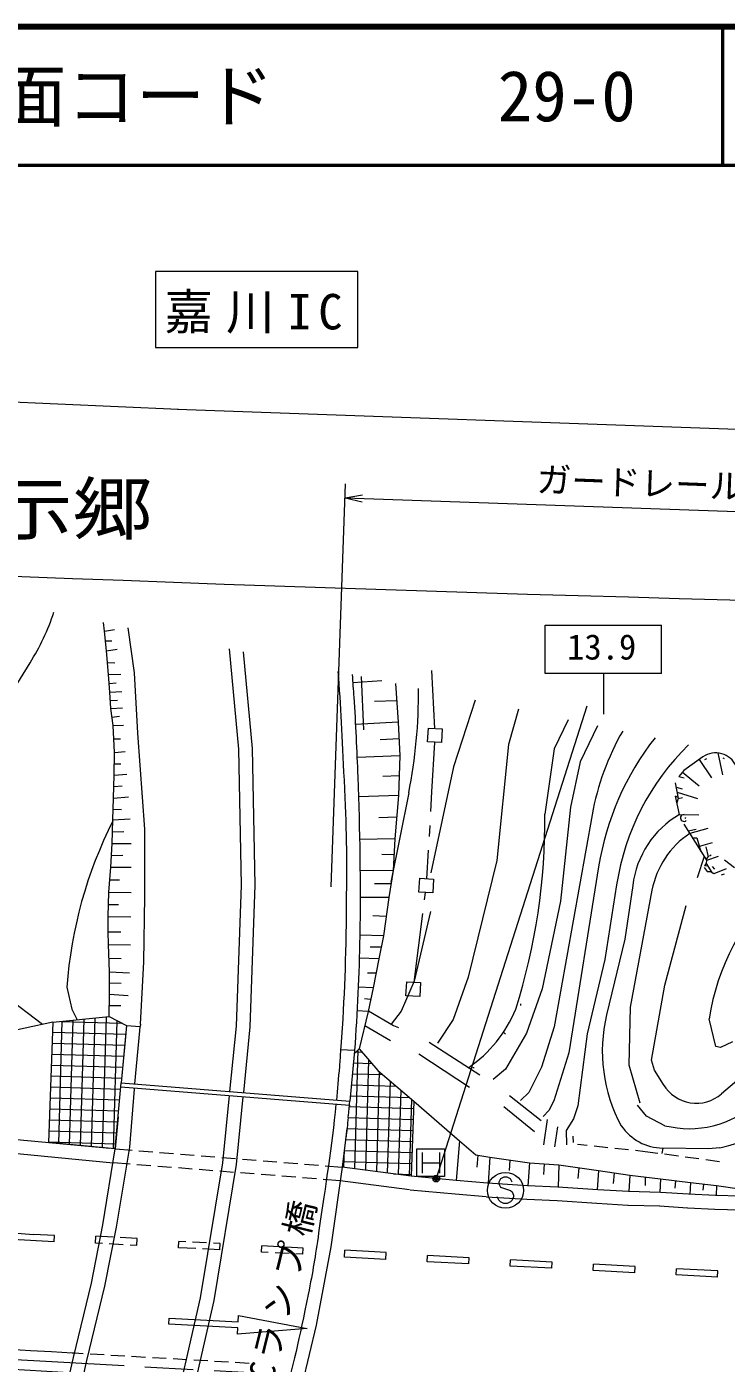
# Model space of a CAD drawing. Units: millimetres, scale not verified. Extents: x 40000 to 680000, y 20000 to 380000.
# Drawn here: x 127505 to 178028, y 283424 to 380000 of the extents above; entities that cross this region are included whole.
import ezdxf
from ezdxf.enums import TextEntityAlignment as Align

# ---------------------------------------------------------------- set-up
doc = ezdxf.new("R2010")
doc.units = ezdxf.units.MM
doc.header["$LTSCALE"] = 1000
doc.header["$PDMODE"] = 32
doc.header["$PDSIZE"] = 500
doc.linetypes.add('CHAIN', pattern=[18.5, 12, -1.5, 3.5, -1.5])
for name, color, linetype, lineweight in [('M-BGD', 7, 'Continuous', 13), ('M-BMK', 2, 'CHAIN', 13), ('M-BMK-HTXT', 7, 'Continuous', 13), ('M-BMK-ROW', 30, 'Continuous', 13), ('M-STR-HTXT', 7, 'Continuous', 13), ('M-STR-STRC', 7, 'Continuous', 13), ('M-TTL', 2, 'Continuous', 140), ('M-TTL-LINE', 7, 'Continuous', 50)]:
    doc.layers.add(name, color=color, linetype=linetype, lineweight=lineweight)
doc.layers.add('M-TTL-TXT', color=7, linetype='Continuous')
doc.styles.add('ＭＳ ゴシック', font='')
doc.styles.get('ＭＳ ゴシック').set_extended_font_data('MS Gothic')

msp = doc.modelspace()

# ---------------------------------------------------------------- linework, layer by layer
at = {"layer": 'M-BGD'}
for p, q in [((133110, 336332), (133042, 336943)), ((133110, 336332), (133835, 336436)), ((133265, 334910), (133110, 336332)), ((133187, 335621), (133651, 335620)), ((133265, 334910), (134039, 335021)), ((133410, 333194), (133265, 334910)), ((142816, 327802), (142143, 335041)), ((143815, 327858), (143167, 334827)), ((127740, 334033), (126141, 331466)), ((133338, 334052), (133868, 334042)), ((133410, 333194), (134300, 333209)), ((133503, 331912), (133410, 333194)), ((133457, 332553), (133975, 332586)), ((153151, 332740), (151053, 332584)), ((151663, 333051), (151836, 329204)), ((154147, 332532), (154338, 329754)), ((133503, 331912), (134366, 331958)), ((133577, 330740), (133503, 331912)), ((133540, 331326), (134053, 331348)), ((154233, 331283), (152619, 331234)), ((159893, 331331), (158336, 326523)), ((133577, 330740), (134428, 330785)), ((133736, 329500), (133577, 330740)), ((163018, 330678), (162289, 328128)), ((133657, 330120), (134214, 330172)), ((133736, 329500), (134493, 329540)), ((133854, 327568), (133736, 329500)), ((154338, 329754), (151244, 329586)), ((154338, 329754), (154448, 327316)), ((166620, 329925), (165607, 327816)), ((168719, 329486), (167483, 326889)), ((133795, 328534), (134281, 328546)), ((154393, 328535), (153041, 328467)), ((133828, 325931), (133854, 327568)), ((133854, 327568), (134621, 327624)), ((143009, 317973), (142816, 327802)), ((144009, 317966), (143815, 327858)), ((162289, 328128), (161463, 319764)), ((165607, 327816), (164926, 323104)), ((177409, 327525), (177751, 325951)), ((133841, 326749), (134308, 326742)), ((154448, 327316), (151359, 327185)), ((154448, 327316), (154365, 324445)), ((158336, 326523), (156695, 318856)), ((167483, 326889), (166778, 323609)), ((176345, 327242), (174963, 326249)), ((176068, 327048), (176959, 325720)), ((176597, 327096), (176468, 327016)), ((177786, 327178), (177869, 327134)), ((133779, 324264), (133828, 325931)), ((133828, 325931), (134741, 325998)), ((154406, 325880), (153224, 325827)), ((174963, 326249), (174615, 325828)), ((174615, 325828), (174990, 325723)), ((174872, 326138), (176075, 325156)), ((133804, 325097), (134386, 325139)), ((155092, 324635), (153797, 318178)), ((174349, 325373), (174563, 324243)), ((174408, 325062), (174840, 324924)), ((174477, 324693), (175963, 324228)), ((133733, 322683), (133779, 324264)), ((133779, 324264), (134863, 324344)), ((154365, 324445), (151464, 324352)), ((154365, 324445), (154094, 321310)), ((166778, 323609), (166054, 316817)), ((174648, 323084), (174365, 324398)), ((174551, 324308), (174365, 324398)), ((174563, 324243), (174470, 323912)), ((174563, 324243), (174864, 324299)), ((133683, 320972), (133733, 322683)), ((133733, 322683), (134979, 322775)), ((133756, 323473), (134355, 323444)), ((154229, 322877), (152947, 322846)), ((168338, 323056), (165606, 307745)), ((174648, 323084), (176056, 323043)), ((175034, 322854), (175117, 322809)), ((133708, 321828), (134522, 321857)), ((174960, 322390), (176596, 319776)), ((175856, 321997), (175284, 321872)), ((176705, 322073), (175389, 321704)), ((133569, 319275), (133683, 320972)), ((133683, 320972), (135038, 320973)), ((154094, 321310), (151544, 321260)), ((154094, 321310), (153964, 319038)), ((175581, 321398), (175905, 321389)), ((175905, 321389), (176200, 320408)), ((177014, 321039), (175999, 320729)), ((176564, 320734), (176721, 320010)), ((133626, 320124), (134436, 320134)), ((154029, 320174), (153147, 320189)), ((161463, 319764), (159382, 311314)), ((176431, 320040), (175932, 318491)), ((176580, 319802), (176721, 320010)), ((176596, 319776), (176589, 319527)), ((177451, 320036), (176595, 319748)), ((176946, 320141), (176816, 320060)), ((177910, 319807), (178613, 319236)), ((133430, 317459), (133569, 319275)), ((133569, 319275), (135039, 319276)), ((153964, 319038), (151576, 319017)), ((153964, 319038), (153665, 317080)), ((168810, 319304), (166655, 305861)), ((176443, 319255), (176644, 318965)), ((176589, 319548), (176458, 319382)), ((176458, 319382), (176683, 319375)), ((176589, 319527), (176986, 318891)), ((176644, 318965), (176869, 318961)), ((177143, 318797), (176869, 318961)), ((177006, 319310), (177170, 319135)), ((178018, 319143), (177143, 318797)), ((177879, 318754), (177649, 318695)), ((133499, 318367), (134207, 318362)), ((142656, 307793), (143009, 317973)), ((143654, 307725), (144009, 317966)), ((153814, 318059), (152634, 318072)), ((170108, 318003), (169269, 312603)), ((171274, 317954), (170693, 314070)), ((133378, 315705), (133430, 317459)), ((133430, 317459), (135043, 317436)), ((153665, 317080), (151583, 317083)), ((153665, 317080), (153261, 314317)), ((166054, 316817), (164744, 310473)), ((172661, 317604), (171098, 309155)), ((133404, 316582), (134138, 316578)), ((156669, 316062), (155484, 311036)), ((173602, 310741), (175132, 316498)), ((133378, 315705), (135019, 315682)), ((133390, 314599), (133378, 315705)), ((153463, 315699), (152497, 315766)), ((133390, 314599), (134311, 314599)), ((133406, 313689), (133390, 314599)), ((153261, 314317), (151557, 314347)), ((153261, 314317), (152942, 312647)), ((170693, 314070), (169379, 308599)), ((133406, 313689), (134990, 313666)), ((133479, 311714), (133406, 313689)), ((153102, 313482), (152310, 313496)), ((133443, 312701), (134327, 312677)), ((152942, 312647), (151519, 312687)), ((152942, 312647), (152531, 310558)), ((169269, 312603), (167992, 307239)), ((133475, 310089), (133479, 311714)), ((133479, 311714), (134926, 311631)), ((152737, 311603), (152117, 311612)), ((155484, 311036), (154553, 308872)), ((159382, 311314), (158311, 308256)), ((130403, 310602), (130752, 308999)), ((133450, 308469), (133475, 310089)), ((133475, 310089), (134831, 309987)), ((133477, 310902), (134328, 310881)), ((152531, 310558), (151446, 310603)), ((152531, 310558), (152158, 308845)), ((164744, 310473), (163591, 307287)), ((172627, 305316), (173602, 310741)), ((125913, 310001), (128652, 307915)), ((133463, 309279), (134299, 309281)), ((152345, 309701), (151907, 309764)), ((163165, 309393), (163161, 309266)), ((171098, 309155), (170983, 304988)), ((129385, 308071), (133450, 308469)), ((129812, 299307), (130070, 308138)), ((130003, 308131), (134349, 308005)), ((130604, 299232), (130866, 308216)), ((130752, 308999), (131138, 308231)), ((131396, 299156), (131662, 308294)), ((132188, 299081), (132459, 308372)), ((132980, 299006), (133255, 308450)), ((133450, 308469), (134706, 307821)), ((133772, 298930), (134041, 308164)), ((152158, 308845), (151364, 308887)), ((152158, 308845), (151513, 306142)), ((152179, 308881), (153993, 307836)), ((154553, 308872), (153829, 307928)), ((158311, 308256), (157177, 306560)), ((177265, 306310), (176783, 308316)), ((129385, 308071), (124620, 307050)), ((129385, 308071), (129082, 299377)), ((129361, 307356), (134652, 307202)), ((134706, 307821), (134329, 303690)), ((134706, 307821), (134612, 306736)), ((134706, 307821), (135692, 307756)), ((135714, 307930), (135704, 307755)), ((142178, 303062), (142656, 307793)), ((143175, 302982), (143654, 307725)), ((151916, 307829), (153770, 306738)), ((153993, 307836), (154349, 307694)), ((161943, 307360), (162085, 307201)), ((163591, 307287), (162081, 304678)), ((165606, 307745), (164686, 304826)), ((167992, 307239), (167308, 302033)), ((129333, 306563), (134581, 306410)), ((134612, 306736), (134368, 304215)), ((150190, 306289), (150174, 306064)), ((156562, 306630), (160220, 304254)), ((177623, 306248), (177265, 306310)), ((178490, 306651), (177623, 306248)), ((129305, 305769), (134504, 305618)), ((151178, 306013), (150174, 306064)), ((151157, 305736), (150849, 302367)), ((151513, 306142), (151161, 305788)), ((151200, 297481), (151450, 306079)), ((151296, 305923), (151716, 305911)), ((151513, 306142), (152875, 304587)), ((151991, 297376), (152222, 305332)), ((155818, 305785), (159474, 303369)), ((166655, 305861), (165586, 302393)), ((172842, 304602), (172627, 305316)), ((129277, 304976), (134427, 304826)), ((151041, 304342), (153235, 304279)), ((151107, 305135), (152429, 305096)), ((152782, 297271), (152992, 304487)), ((152875, 304587), (155465, 302368)), ((159728, 304792), (159812, 304790)), ((162081, 304678), (161185, 303932)), ((164686, 304826), (163780, 302993)), ((170983, 304988), (171786, 302239)), ((173484, 303562), (172842, 304602)), ((179416, 304362), (177688, 302890)), ((129222, 303389), (134285, 303242)), ((129250, 304183), (134352, 304034)), ((133893, 298919), (134325, 303691)), ((134298, 303392), (150822, 302068)), ((134329, 303690), (150849, 302367)), ((150965, 303551), (154194, 303457)), ((153573, 297166), (153767, 303823)), ((129194, 302596), (134217, 302450)), ((150889, 302759), (155154, 302635)), ((154364, 297061), (154541, 303159)), ((155155, 296956), (155316, 302496)), ((155465, 302368), (155279, 296939)), ((155465, 302368), (158750, 299492)), ((162379, 302780), (164656, 300978)), ((163780, 302993), (163174, 302421)), ((165586, 302393), (165205, 301683)), ((129167, 301803), (134150, 301658)), ((150816, 302069), (150807, 301967)), ((150807, 301967), (155446, 301832)), ((161975, 301985), (164167, 300180)), ((165205, 301683), (164793, 301256)), ((167308, 302033), (166997, 301097)), ((172270, 301286), (171609, 302074)), ((129139, 301010), (134078, 300866)), ((134114, 301243), (133893, 298919)), ((150628, 300384), (150537, 299580)), ((150628, 300384), (155392, 300245)), ((150718, 301176), (155419, 301039)), ((165102, 301036), (164829, 299202)), ((165831, 300506), (165620, 299072)), ((166997, 301097), (166476, 300234)), ((173602, 300592), (172270, 301286)), ((129084, 299423), (133928, 299282)), ((129111, 300216), (134003, 300074)), ((150537, 299580), (150285, 297603)), ((150539, 299593), (155365, 299452)), ((158750, 299492), (158529, 296639)), ((158750, 299492), (159946, 298487)), ((166476, 300234), (166488, 299217)), ((166936, 299839), (166965, 299372)), ((133893, 298919), (129082, 299377)), ((133893, 298919), (135111, 298821)), ((135610, 298781), (136607, 298701)), ((137105, 298661), (138102, 298581)), ((138600, 298541), (139597, 298461)), ((140095, 298421), (141092, 298341)), ((150409, 297587), (150446, 298863)), ((150438, 298801), (155338, 298659)), ((155690, 296912), (155690, 298912)), ((155690, 298912), (157690, 298912)), ((156065, 298662), (156065, 297162)), ((157315, 298662), (157315, 297162)), ((157690, 298912), (157690, 296912)), ((159946, 298487), (160962, 298305)), ((160080, 298463), (160021, 297593)), ((167274, 299254), (167984, 299179)), ((168481, 299127), (169475, 299022)), ((169973, 298969), (170967, 298865)), ((171464, 298812), (172174, 298737)), ((172174, 298737), (173085, 298614)), ((173437, 298968), (173368, 298593)), ((176749, 298925), (173437, 298968)), ((173580, 298546), (174571, 298412)), ((177560, 298998), (176749, 298925)), ((134969, 297809), (133741, 297906)), ((136464, 297691), (135467, 297770)), ((137959, 297574), (136962, 297652)), ((139455, 297456), (138458, 297534)), ((141591, 298301), (142587, 298221)), ((143086, 298181), (144083, 298101)), ((144581, 298061), (145578, 297981)), ((146076, 297941), (147073, 297861)), ((147571, 297821), (148568, 297741)), ((149067, 297701), (150285, 297603)), ((150285, 297603), (149462, 291840)), ((155279, 296939), (150285, 297603)), ((150337, 298010), (155311, 297865)), ((156065, 297912), (157315, 297912)), ((160962, 298305), (160841, 296433)), ((160962, 298305), (163809, 297916)), ((162385, 298110), (162342, 297355)), ((163809, 297916), (163701, 296248)), ((163809, 297916), (165948, 297751)), ((164878, 297834), (164835, 297061)), ((165948, 297751), (165876, 296151)), ((165948, 297751), (168795, 297362)), ((167372, 297557), (167302, 296783)), ((175067, 298345), (176058, 298210)), ((176553, 298143), (177544, 298009)), ((140950, 297338), (139953, 297416)), ((142445, 297220), (141449, 297298)), ((143941, 297102), (142944, 297180)), ((145436, 296984), (144439, 297062)), ((146931, 296866), (145935, 296944)), ((148427, 296748), (147430, 296827)), ((150153, 296612), (148925, 296709)), ((155147, 295948), (150153, 296612)), ((153998, 297110), (155283, 297072)), ((158529, 296639), (155279, 296939)), ((157690, 296912), (155690, 296912)), ((160788, 296436), (158529, 296639)), ((168795, 297362), (168705, 295967)), ((168795, 297362), (171069, 297011)), ((169932, 297187), (169866, 296410)), ((171069, 297011), (170998, 295830)), ((171069, 297011), (173282, 296743)), ((172175, 296877), (172160, 296275)), ((173282, 296743), (173220, 295767)), ((173282, 296743), (175443, 296476)), ((174362, 296609), (174323, 296075)), ((158437, 295643), (155187, 295944)), ((160698, 295440), (158440, 295643)), ((163679, 296249), (160788, 296436)), ((165872, 296151), (163679, 296249)), ((168749, 295964), (165872, 296151)), ((170975, 295831), (168749, 295964)), ((173271, 295764), (170975, 295831)), ((175292, 295637), (173271, 295764)), ((177245, 295546), (175292, 295637)), ((175443, 296476), (175404, 295631)), ((175443, 296476), (177326, 296268)), ((176384, 296372), (176348, 295923)), ((179058, 295488), (177245, 295546)), ((177326, 296268), (177303, 295544)), ((177326, 296268), (179165, 296008)), ((163615, 295251), (160723, 295438)), ((165827, 295152), (163634, 295250)), ((168684, 294966), (165807, 295153)), ((170915, 294833), (168689, 294966)), ((173242, 294765), (170946, 294831)), ((175229, 294639), (173209, 294766)), ((177198, 294547), (175245, 294638)), ((179026, 294489), (177213, 294546)), ((149462, 291840), (148398, 286171)), ((148398, 286171), (147401, 281949)), ((130779, 284184), (130956, 284173)), ((130956, 284173), (131589, 284136)), ((132088, 284107), (133086, 284049)), ((133585, 284020), (134584, 283962)), ((135083, 283933), (136081, 283875)), ((136580, 283846), (137579, 283788)), ((138078, 283759), (139076, 283701)), ((139575, 283672), (140574, 283614)), ((141073, 283585), (142071, 283526)), ((142570, 283497), (143569, 283439))]:
    msp.add_line(p, q, dxfattribs=at)
for points in [[(135714, 307930), (135973, 312424), (136039, 317157), (136038, 322010), (135526, 328947), (135296, 333306), (134826, 336571)], [(68380, 310692), (69286, 310355), (72576, 309151), (75835, 308075), (79892, 307082), (83110, 306158), (86843, 305239), (90836, 304542), (96432, 303559), (101685, 302702), (105708, 301994), (110829, 301437), (116220, 300751), (119359, 300309), (123664, 299892), (133514, 298955)], [(68326, 309645), (68940, 309416), (72248, 308206), (75559, 307113), (79635, 306115), (82852, 305191), (86637, 304260), (90663, 303557), (96265, 302573), (101518, 301716), (105567, 301004), (110712, 300444), (116087, 299760), (119241, 299316), (123569, 298897), (133741, 297906)], [(135314, 303611), (135685, 307437), (135704, 307755)], [(127570, 269338), (127885, 270215), (129748, 275370), (130947, 279576), (131850, 283617), (133149, 289003), (133987, 293260), (134941, 299038), (135277, 303239), (135285, 303313)], [(134891, 268975), (137867, 278518), (140057, 288143), (141659, 297912), (142148, 302763)], [(135837, 268650), (138833, 278258), (141039, 287951), (142651, 297781), (143145, 302683)], [(126429, 269129), (128796, 275678), (129978, 279822), (130876, 283843), (132172, 289217), (133003, 293438), (133893, 298919)]]:
    msp.add_lwpolyline(points, dxfattribs=at)
for centre, radius, start, end in [((112758, 343372), 17655, 328.06459, 341.22473), ((118320, 331916), 37486, 348.8005, 0.41202), ((187092, 319628), 19066, 150.1971, 169.64001), ((188786, 316111), 20229, 141.82203, 170.92013), ((187934, 315229), 18041, 134.44057, 171.15305), ((177264, 325918), 1611, 23.99799, 124.7733), ((162007, 308324), 31686, 153.16013, 175.8779), ((119645, 322662), 45283, 342.46708, 0.55969), ((178155, 317104), 6933, 120.38116, 172.95728), ((174969, 322826), 248, 86.90244, 314.09413), ((178928, 316392), 6383, 123.67142, 169.05405), ((193957, 305581), 17391, 133.91034, 170.951), ((153994, 312647), 9546, 304.53883, 337.67249), ((180463, 305990), 11386, 166.75817, 208.35852), ((175868, 304993), 2781, 210.97559, 310.85979), ((176335, 305997), 7105, 279.93039, 329.78491), ((175354, 307593), 7217, 255.94334, 311.83577), ((173511, 302690), 3722, 214.48907, 268.86437)]:
    msp.add_arc(centre, radius, start, end, dxfattribs=at)
for points, knots in [([(149979, 333403), (150175, 330929), (150263, 328673), (150422, 325557), (150600, 322069), (150615, 320109), (150582, 316616), (150543, 312520), (150460, 310029), (150190, 306289)], [0, 0, 0, 0, 1, 1, 1, 2, 2, 2, 3, 3, 3, 3]), ([(150174, 306064), (150146, 305681), (150116, 305285), (150084, 304873), (150016, 304001), (149945, 303200), (149870, 302446)], [0, 0, 0, 0, 1, 1, 1, 2, 2, 2, 2]), ([(149840, 302147), (149516, 298966), (149118, 296551), (148588, 292846), (148339, 291100), (148179, 290124), (147834, 288394), (147191, 285167), (146765, 283371), (145923, 280190), (144643, 275359), (143780, 272175), (142494, 268143)], [0, 0, 0, 0, 1, 1, 1, 2, 2, 2, 3, 3, 3, 4, 4, 4, 4]), ([(67180, 287673), (72428, 287401), (77677, 287130), (82925, 286851), (98878, 286003), (114828, 285094), (130779, 284184)], [0, 0, 0, 0, 1, 1, 1, 2, 2, 2, 2]), ([(130555, 282735), (113482, 283716), (96409, 284696), (79337, 285681), (75262, 285916), (71188, 286152), (67113, 286385)], [0, 0, 0, 0, 1, 1, 1, 2, 2, 2, 2])]:
    msp.add_open_spline(points, degree=3, knots=knots, dxfattribs=at)
for points in [[(151006, 333188), (151050, 332642), (151089, 332096), (151126, 331549)], [(151126, 331549), (151254, 329629), (151343, 327709), (151414, 325792)], [(151414, 325792), (151555, 321960), (151625, 318123), (151556, 314279)], [(151556, 314279), (151506, 311523), (151386, 308765), (151178, 306013)], [(151178, 306013), (151171, 305920), (151164, 305828), (151157, 305736)], [(150723, 301175), (150786, 301771), (150786, 301771), (150849, 302367)], [(150723, 301175), (150668, 300682), (150611, 300189), (150551, 299696)]]:
    msp.add_open_spline(points, degree=3, dxfattribs=at)
at = {"layer": 'M-BMK'}
msp.add_line((67146, 287027), (166990, 281448), dxfattribs=at)
at = {"layer": 'M-BMK-HTXT'}
msp.add_lwpolyline([(136815, 356819), (151415, 356819), (151415, 362319), (136815, 362319)], close=True, dxfattribs=at)
at = {"layer": 'M-BMK-ROW'}
for p, q in [((156733, 333481), (156961, 329301)), ((156462, 328323), (156515, 329324)), ((156515, 329324), (157516, 329271)), ((157516, 329271), (157463, 328270)), ((157463, 328270), (156462, 328323)), ((156959, 328283), (156751, 324705)), ((156751, 324705), (156670, 323292)), ((156612, 322294), (156565, 321495)), ((156507, 320497), (156388, 318440)), ((155832, 317466), (155885, 318467)), ((155885, 318467), (156886, 318414)), ((156886, 318414), (156833, 317413)), ((156833, 317413), (155832, 317466)), ((156229, 316904), (156296, 317442)), ((155482, 310951), (156104, 315912)), ((154893, 309978), (154946, 310979)), ((154946, 310979), (155947, 310926)), ((155947, 310926), (155893, 309925)), ((155893, 309925), (154893, 309978))]:
    msp.add_line(p, q, dxfattribs=at)
at = {"layer": 'M-STR-HTXT'}
for p, q in [((138457, 352336), (91261, 354445)), ((191913, 350442), (138402, 352339)), ((149501, 317840), (150535, 346964)), ((150499, 345965), (151757, 346170)), ((150499, 345965), (204097, 344062)), ((150499, 345965), (151740, 345671))]:
    msp.add_line(p, q, dxfattribs=at)
msp.add_arc((282060, 4268344), 3931117, 267.20912, 274.025, dxfattribs=at)
at = {"layer": 'M-STR-STRC'}
for p, q in [((164952, 336760), (173352, 336760)), ((164952, 333260), (164952, 336760)), ((173352, 333260), (173352, 336760)), ((173352, 333260), (164952, 333260)), ((169152, 333260), (169152, 330328)), ((167966, 330896), (157078, 296773)), ((161728, 296747), (161610, 296511)), ((161610, 296511), (161610, 296393)), ((161964, 296865), (161728, 296747)), ((162201, 296865), (161964, 296865)), ((162437, 296747), (162201, 296865)), ((162555, 296511), (162437, 296747)), ((161610, 296393), (161728, 296156)), ((161728, 296156), (162437, 295920)), ((162437, 295920), (162555, 295802)), ((162555, 295802), (162673, 295565)), ((162673, 295565), (162673, 295447)), ((161610, 295211), (161492, 295447)), ((161728, 295093), (161610, 295211)), ((161964, 294974), (161728, 295093)), ((162201, 294974), (161964, 294974)), ((162437, 295093), (162201, 294974)), ((162555, 295211), (162437, 295093)), ((162673, 295447), (162555, 295211)), ((126505, 292859), (128001, 292736)), ((129499, 292656), (128001, 292736)), ((129475, 292207), (129499, 292656)), ((129475, 292207), (126479, 292367)), ((132470, 292098), (132496, 292597)), ((132969, 292071), (132470, 292098)), ((133745, 292530), (132496, 292597)), ((134467, 291991), (133468, 292044)), ((135492, 292437), (134244, 292503)), ((135465, 291937), (134966, 291964)), ((135465, 291937), (135492, 292437)), ((138461, 291777), (138485, 292227)), ((139709, 291711), (138461, 291777)), ((138985, 292200), (138485, 292227)), ((140482, 292120), (139484, 292173)), ((141457, 291617), (140209, 291684)), ((141481, 292067), (140982, 292093)), ((141457, 291617), (141481, 292067)), ((144453, 291457), (144477, 291906)), ((145725, 291840), (144477, 291906)), ((147472, 291746), (146224, 291813)), ((147448, 291297), (147472, 291746)), ((144952, 291430), (144453, 291457)), ((146450, 291350), (145451, 291404)), ((147448, 291297), (146949, 291324)), ((150445, 291086), (150471, 291585)), ((153440, 290925), (150445, 291086)), ((153467, 291425), (150471, 291585)), ((153440, 290925), (153467, 291425)), ((156436, 290765), (156460, 291215)), ((159432, 290605), (156436, 290765)), ((159456, 291054), (156460, 291215)), ((159432, 290605), (159456, 291054)), ((162428, 290445), (162452, 290894)), ((165447, 290734), (162452, 290894)), ((165423, 290285), (165447, 290734)), ((165423, 290285), (162428, 290445)), ((168419, 290125), (168443, 290574)), ((171415, 289964), (168419, 290125)), ((171439, 290414), (168443, 290574)), ((171415, 289964), (171439, 290414)), ((174411, 289804), (174435, 290254)), ((177406, 289644), (174411, 289804)), ((177430, 290094), (174435, 290254)), ((177406, 289644), (177430, 290094)), ((142781, 286425), (142805, 286875)), ((142805, 286875), (147762, 285934)), ((137764, 286243), (137788, 286692)), ((142757, 285976), (137764, 286243)), ((137788, 286692), (142781, 286425)), ((142733, 285527), (142757, 285976)), ((147762, 285934), (142733, 285527))]:
    msp.add_line(p, q, dxfattribs=at)
for centre, radius in [((157078, 296773), 150), ((157078, 296773), 120), ((157078, 296773), 90), ((157078, 296773), 60), ((157078, 296773), 30), ((162082, 295920), 1300)]:
    msp.add_circle(centre, radius, dxfattribs=at)
msp.add_point((157078, 296773), dxfattribs=at)
at = {"layer": 'M-TTL'}
msp.add_line((680000, 380000), (40000, 380000), dxfattribs=at)
at = {"layer": 'M-TTL-LINE'}
for p, q in [((177750, 380000), (177750, 370000)), ((40000, 370000), (680000, 370000))]:
    msp.add_line(p, q, dxfattribs=at)

# ---------------------------------------------------------------- texts
at = {"layer": 'M-BMK-HTXT', "style": 'ＭＳ ゴシック', "width": 1.15}
msp.add_text('字傍示郷', height=3666, dxfattribs=at).set_placement((125071, 342234), align=Align.BOTTOM_CENTER)
at = {"layer": 'M-BMK-HTXT', "insert": (144115, 357819), "char_height": 2566, "attachment_point": 8, "style": 'ＭＳ ゴシック'}
msp.add_mtext('\\T1.27;嘉川IC', dxfattribs=at)
at = {"layer": 'M-STR-HTXT', "style": 'ＭＳ ゴシック'}
msp.add_text('ガードレール\u3000L=56.0', height=1833, rotation=357.967, dxfattribs=at).set_placement((176769, 345394), align=Align.BOTTOM_CENTER)
at = {"layer": 'M-STR-HTXT', "insert": (143655, 274506), "char_height": 1833, "attachment_point": 7, "rotation": 76.245, "style": 'ＭＳ ゴシック'}
msp.add_mtext('\\T1.23;嘉川ICランプ橋', dxfattribs=at)
at = {"layer": 'M-STR-STRC', "style": 'ＭＳ ゴシック'}
msp.add_text('13.9', height=1833, dxfattribs=at).set_placement((166539, 333723), align=Align.BOTTOM_LEFT)
at = {"layer": 'M-TTL-TXT', "style": 'ＭＳ ゴシック'}
for s, p in [('図面コード', (120380, 375000)), ('29-0', (161521, 375000))]:
    msp.add_text(s, height=3666, dxfattribs=at).set_placement(p, align=Align.MIDDLE_LEFT)

doc.saveas('drawing.dxf')
